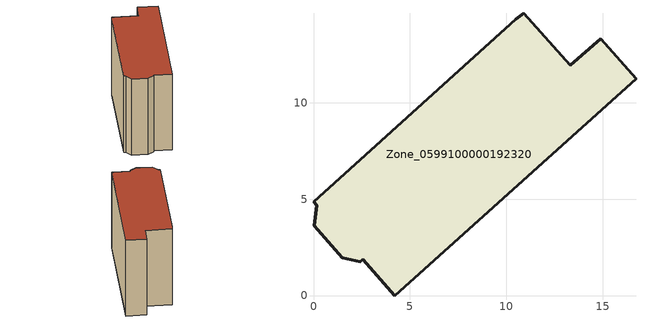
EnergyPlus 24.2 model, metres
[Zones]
Zone_0599100000192320
 floor ground (C_G): 10.5,14.32 10.91,14.63 13.32,11.95 14.91,13.33 16.73,11.24 4.22,0 2.56,1.87 2.43,1.75 1.5,1.96 0.05,3.63 0.17,4.68 0,4.87 z0
 wall outside (C_F): 0.17,4.68 0.05,3.63 1.5,1.96 2.43,1.75 2.56,1.87 4.22,0 16.73,11.24 14.91,13.33 13.32,11.95 10.91,14.63 10.5,14.32 0,4.87 0.17,4.68 z0:11.88
 roof outside (C_R): 10.5,14.32 0,4.87 0.17,4.68 0.05,3.63 1.5,1.96 2.43,1.75 2.56,1.87 4.22,0 16.73,11.24 14.91,13.33 13.32,11.95 10.91,14.63 z11.88
[BUILDING]
Pand.0599100000192320: North Axis=0; Terrain=City; Loads Convergence Tolerance Value=0.04; Temperature Convergence Tolerance Value=0.4; Solar Distribution=FullExterior; Maximum Number of Warmup Days=25; Minimum Number of Warmup Days=1
[Site:Location]
Rotterdam.The.Hague.AP_ZH_NLD Design_Conditions: Latitude=51.96; Longitude=4.45; Time Zone=1; Elevation=-4.5
[SITE:GROUNDTEMPERATURE:BUILDINGSURFACE]
18, 18, 18, 18, 18, 18, 18, 18, 18, 18, 18, 18
[MATERIAL] Thermal Absorptance=0.9; Solar Absorptance=0.7; Visible Absorptance=0.7
Name | Roughness | Thickness | Conductivity | Density | Specific Heat
G.TI.1946 | MediumSmooth | 0.15 | 1 | 540 | 1210
F.TI.1946 | Rough | 0.3 | 0.857143 | 1920 | 840
R.TI.1946 | MediumRough | 0.2 | 0.1 | 1500 | 1000
[CONSTRUCTION]
C_G: G.TI.1946
C_F: F.TI.1946
C_R: R.TI.1946
[ZONE]
Zone_0599100000192320: Type=1; Multiplier=1; Ceiling Height=Autocalculate; Volume=Autocalculate; Floor Area=autocalculate; Part of Total Floor Area=Yes
[ZONEINFILTRATION:DESIGNFLOWRATE]
Infil_Zone_0599100000192320: Zone or ZoneList or Space or SpaceList=Zone_0599100000192320; Schedule=AlwaysOn; Design Flow Rate Calculation Method=Flow/Area; Flow Rate per Floor Area=0.003; Constant Term Coefficient=1; Temperature Term Coefficient=0; Velocity Term Coefficient=0; Velocity Squared Term Coefficient=0
[HVACTEMPLATE:ZONE:IDEALLOADSAIRSYSTEM]
Zone_0599100000192320: Maximum Heating Supply Air Temperature=50; Minimum Cooling Supply Air Temperature=13; Maximum Heating Supply Air Humidity Ratio=0.0156; Minimum Cooling Supply Air Humidity Ratio=0.0077; Heating Limit=NoLimit; Cooling Limit=NoLimit; Dehumidification Control Type=ConstantSensibleHeatRatio; Cooling Sensible Heat Ratio=0.7; Dehumidification Setpoint=60; Humidification Control Type=None; Humidification Setpoint=30; Outdoor Air Method=None; Outdoor Air Flow Rate per Person=0.00944; Outdoor Air Flow Rate per Zone Floor Area=0; Outdoor Air Flow Rate per Zone=0; Demand Controlled Ventilation Type=None; Outdoor Air Economizer Type=NoEconomizer; Heat Recovery Type=None; Sensible Heat Recovery Effectiveness=0.7; Latent Heat Recovery Effectiveness=0.65
[ZONECONTROL:THERMOSTAT]
ThermostatControl_Zone_0599100000192320: Zone or ZoneList=Zone_0599100000192320; Control Type Schedule=DualSetpointControlType; Control 1=Thermostat_Zone_0599100000192320; Temperature Difference Between Cutout And Setpoint=0
[THERMOSTATSETPOINT:DUALSETPOINT]
Thermostat_Zone_0599100000192320: Heating Setpoint Temperature Schedule=HeatingSetpoint_Zone_0599100000192320; Cooling Setpoint Temperature Schedule=CoolingSetpoint_Zone_0599100000192320
[SCHEDULE:COMPACT]
HeatingSetpoint_Zone_0599100000192320: Through: 12/31, For: AllDays, Until: 24:00, 21
CoolingSetpoint_Zone_0599100000192320: Through: 12/31, For: AllDays, Until: 24:00, 24
DualSetpointControlType: Through: 12/31, For: AllDays, Until: 24:00, 4
AlwaysOn: Through: 12/31, For: AllDays, Until: 24:00, 1
